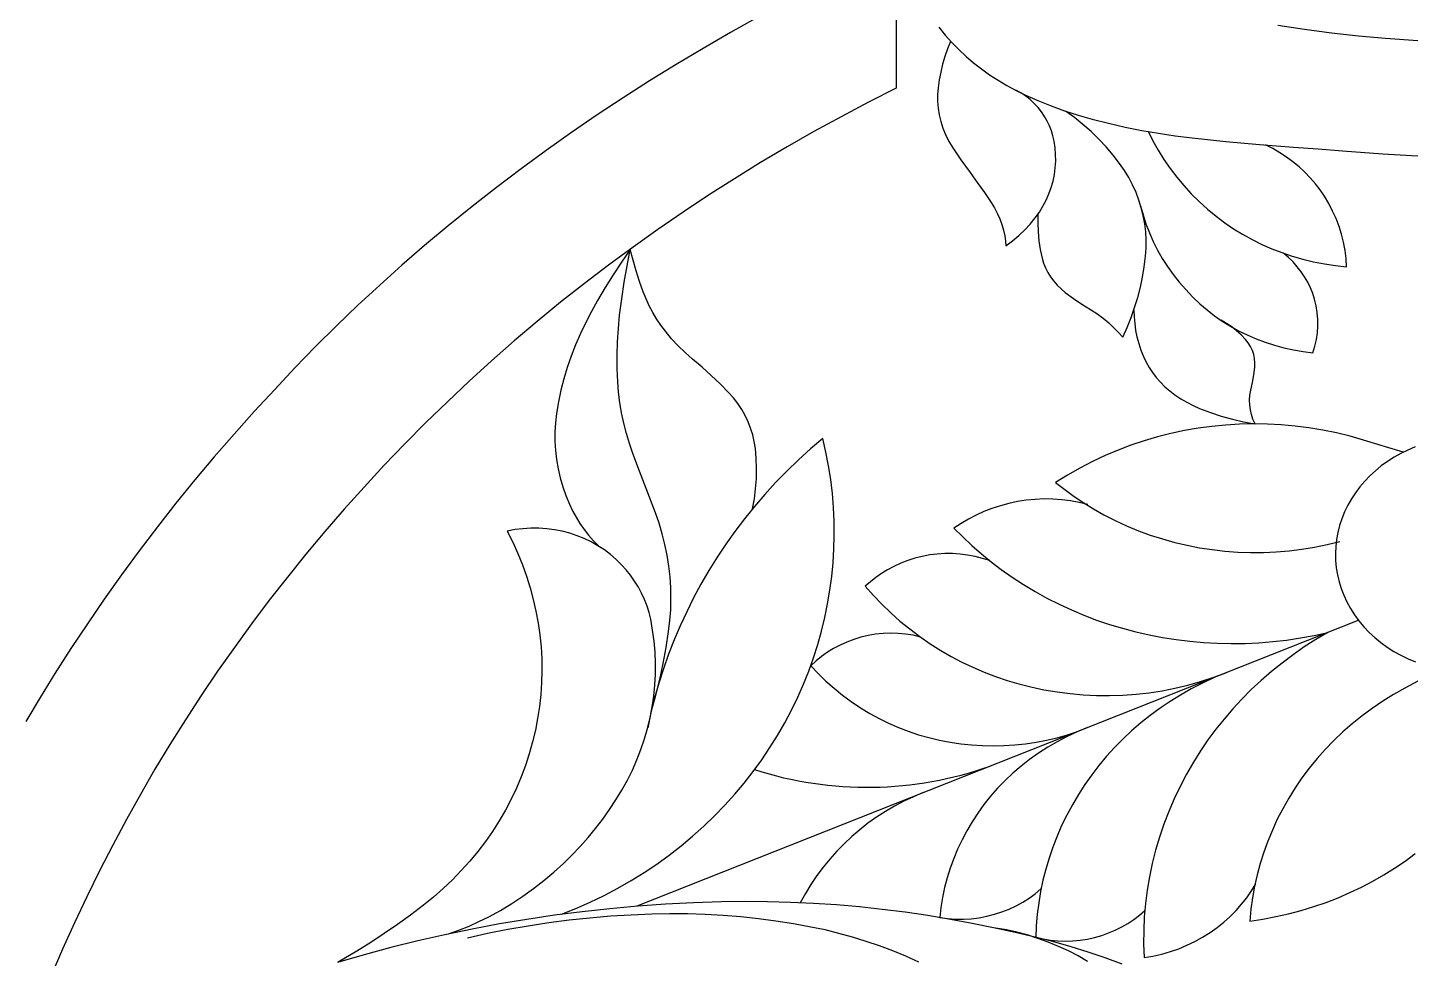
# Model space of a CAD drawing. Header units: millimetres. Extents: x 5940 to 9066, y 1327 to 3250.
# Drawn here: x 7617.4 to 7817.3, y 2418.8 to 2553.3 of the extents above; entities that cross this region are included whole.
import ezdxf

# ---------------------------------------------------------------- set-up
doc = ezdxf.new("R2010")
doc.units = ezdxf.units.MM
doc.layers.add('Default Layer', color=7, linetype='Continuous', lineweight=30)

msp = doc.modelspace()

# ---------------------------------------------------------------- linework, layer by layer
at = {"layer": 'Default Layer', "color": 18, "lineweight": 30, "true_color": 0x000000}
for points in [[(7743, 2834.91), (7743, 2544.54), (7743, 2544.54), (7738.99, 2542.51), (7735.02, 2540.42), (7731.1, 2538.27), (7727.22, 2536.06), (7723.39, 2533.79), (7719.6, 2531.46), (7715.86, 2529.08), (7712.17, 2526.64), (7708.53, 2524.14), (7704.94, 2521.59), (7701.4, 2518.98), (7697.91, 2516.32), (7694.47, 2513.61), (7691.09, 2510.84), (7687.76, 2508.02), (7684.49, 2505.14), (7681.27, 2502.22), (7678.11, 2499.24), (7675.01, 2496.22), (7675.01, 2496.22), (7671.96, 2493.15), (7668.98, 2490.04), (7666.06, 2486.89), (7663.19, 2483.7), (7660.39, 2480.46), (7657.65, 2477.19), (7654.97, 2473.88), (7652.35, 2470.54), (7649.8, 2467.15), (7647.31, 2463.73), (7644.88, 2460.27), (7642.52, 2456.78), (7640.22, 2453.26), (7637.99, 2449.7), (7635.82, 2446.11), (7633.72, 2442.48), (7631.69, 2438.83), (7629.72, 2435.14), (7627.82, 2431.43), (7627.82, 2431.43), (7625.97, 2427.68), (7624.19, 2423.91), (7622.48, 2420.11), (7620.84, 2416.29)], [(7723, 2554.8), (7719.02, 2552.59), (7715.09, 2550.31), (7711.19, 2547.99), (7707.34, 2545.6), (7703.54, 2543.17), (7699.78, 2540.68), (7696.06, 2538.14), (7692.4, 2535.54), (7688.78, 2532.89), (7685.21, 2530.19), (7681.69, 2527.44), (7678.22, 2524.64), (7674.8, 2521.79), (7674.8, 2521.79), (7671.53, 2518.97), (7668.32, 2516.1), (7665.17, 2513.18), (7662.07, 2510.21), (7659.04, 2507.2), (7656.07, 2504.13), (7653.16, 2501.02), (7653.16, 2501.02), (7650.18, 2497.8), (7647.27, 2494.55), (7644.41, 2491.25), (7641.61, 2487.92), (7638.86, 2484.55), (7636.18, 2481.14), (7633.56, 2477.69), (7631, 2474.21), (7628.5, 2470.7), (7626.06, 2467.15), (7623.68, 2463.57), (7621.36, 2459.96), (7621.36, 2459.96), (7619.23, 2456.5), (7617.16, 2453)], [(7749.15, 2553.35), (7750.05, 2552.24), (7751.01, 2551.16), (7752.03, 2550.13), (7753.09, 2549.13), (7753.09, 2549.13), (7754.19, 2548.21), (7755.33, 2547.33), (7756.5, 2546.5), (7757.72, 2545.71), (7758.97, 2544.96), (7760.26, 2544.26), (7761.58, 2543.61), (7761.58, 2543.61), (7763.46, 2542.77), (7765.38, 2541.99), (7767.34, 2541.28), (7769.32, 2540.64), (7771.33, 2540.07), (7771.33, 2540.07), (7773.7, 2539.48), (7776.08, 2538.94), (7778.48, 2538.46), (7780.9, 2538.04), (7783.32, 2537.68), (7785.76, 2537.38), (7785.76, 2537.38), (7790.64, 2536.87), (7795.53, 2536.43), (7800.43, 2536.05), (7800.43, 2536.05), (7803.98, 2535.79), (7807.52, 2535.52), (7807.52, 2535.52), (7813.33, 2535.08), (7819.16, 2534.71)], [(7818.42, 2551.38), (7813.72, 2551.73), (7813.72, 2551.73), (7809.81, 2552.09), (7805.92, 2552.52), (7802.03, 2553.02), (7798.15, 2553.6)], [(7750.85, 2551.31), (7750.41, 2550.23), (7750.02, 2549.12), (7749.69, 2548.01), (7749.42, 2546.88), (7749.2, 2545.74), (7749.04, 2544.6), (7749.04, 2544.6), (7748.97, 2543.61), (7748.97, 2542.63), (7749.05, 2541.65), (7749.21, 2540.68), (7749.44, 2539.72), (7749.74, 2538.77), (7750.12, 2537.85), (7750.57, 2536.95), (7751.09, 2536.07), (7751.09, 2536.07), (7752.35, 2534.21), (7753.67, 2532.37), (7753.67, 2532.37), (7754.72, 2530.94), (7755.74, 2529.48), (7756.73, 2528.02), (7756.73, 2528.02), (7757.2, 2527.26), (7757.61, 2526.48), (7757.97, 2525.68), (7758.27, 2524.87), (7758.52, 2524.04), (7758.71, 2523.19), (7758.71, 2523.19), (7758.81, 2522.49), (7758.85, 2521.78), (7758.85, 2521.78), (7759.81, 2522.49), (7760.72, 2523.25), (7761.57, 2524.06), (7762.37, 2524.92), (7763.1, 2525.82), (7763.1, 2525.82), (7763.69, 2526.64), (7764.21, 2527.5), (7764.67, 2528.38), (7765.07, 2529.28), (7765.4, 2530.2), (7765.66, 2531.13), (7765.86, 2532.08), (7765.99, 2533.03), (7766.05, 2534), (7766.04, 2534.96), (7765.96, 2535.93), (7765.81, 2536.9), (7765.81, 2536.9), (7765.64, 2537.65), (7765.42, 2538.38), (7765.14, 2539.1), (7764.81, 2539.8), (7764.42, 2540.48), (7763.99, 2541.13), (7763.99, 2541.13), (7763.5, 2541.76), (7762.95, 2542.35), (7762.36, 2542.9), (7761.71, 2543.4), (7761.02, 2543.86), (7760.29, 2544.27)], [(7763.49, 2526.36), (7763.45, 2525.07), (7763.5, 2523.79), (7763.62, 2522.5), (7763.82, 2521.23), (7764.1, 2519.96), (7764.1, 2519.96), (7764.31, 2519.25), (7764.59, 2518.57), (7764.92, 2517.9), (7765.31, 2517.27), (7765.76, 2516.66), (7766.27, 2516.08), (7766.82, 2515.54), (7767.42, 2515.04), (7767.42, 2515.04), (7768.6, 2514.17), (7769.82, 2513.35), (7771.08, 2512.57), (7771.08, 2512.57), (7772.01, 2511.98), (7772.9, 2511.33), (7773.74, 2510.63), (7774.52, 2509.88), (7774.52, 2509.88), (7775.14, 2509.22), (7775.75, 2508.55), (7775.75, 2508.55), (7776.38, 2509.96), (7776.96, 2511.39), (7777.46, 2512.83), (7777.91, 2514.29), (7778.29, 2515.77), (7778.61, 2517.25), (7778.86, 2518.75), (7779.04, 2520.26), (7779.04, 2520.26), (7779.12, 2521.43), (7779.13, 2522.61), (7779.06, 2523.78), (7778.92, 2524.94), (7778.71, 2526.1), (7778.43, 2527.24), (7778.08, 2528.36), (7777.66, 2529.47), (7777.17, 2530.56), (7776.61, 2531.62), (7775.98, 2532.66), (7775.29, 2533.67), (7775.29, 2533.67), (7774.35, 2534.89), (7773.35, 2536.07), (7772.29, 2537.2), (7771.17, 2538.28), (7769.99, 2539.32), (7768.75, 2540.31), (7767.46, 2541.24)], [(7779.41, 2538.32), (7780.1, 2536.93), (7780.86, 2535.57), (7781.69, 2534.24), (7782.58, 2532.95), (7783.54, 2531.69), (7784.56, 2530.47), (7785.65, 2529.3), (7786.79, 2528.17), (7787.99, 2527.08), (7789.24, 2526.04), (7789.24, 2526.04), (7790.48, 2525.11), (7791.76, 2524.24), (7793.08, 2523.43), (7794.44, 2522.67), (7795.84, 2521.98), (7797.28, 2521.35), (7798.75, 2520.78), (7800.25, 2520.28), (7801.77, 2519.84), (7803.32, 2519.46), (7804.9, 2519.15), (7806.49, 2518.91), (7808.1, 2518.74), (7808.1, 2518.74), (7808.03, 2519.93), (7807.88, 2521.11), (7807.66, 2522.28), (7807.37, 2523.44), (7807.01, 2524.58), (7806.59, 2525.7), (7806.09, 2526.8), (7805.53, 2527.88), (7804.9, 2528.93), (7804.9, 2528.93), (7804.27, 2529.85), (7803.59, 2530.74), (7802.85, 2531.59), (7802.06, 2532.41), (7801.23, 2533.18), (7800.34, 2533.91), (7799.41, 2534.59), (7798.44, 2535.23), (7797.42, 2535.82), (7796.37, 2536.36)], [(7778.33, 2527.57), (7778.68, 2526.24), (7779.1, 2524.93), (7779.59, 2523.65), (7780.14, 2522.38), (7780.77, 2521.15), (7781.46, 2519.94), (7782.21, 2518.76), (7783.02, 2517.61), (7783.9, 2516.5), (7784.84, 2515.43), (7785.84, 2514.39), (7786.89, 2513.39), (7786.89, 2513.39), (7787.93, 2512.51), (7789.01, 2511.67), (7790.13, 2510.9), (7791.3, 2510.17), (7792.5, 2509.5), (7793.74, 2508.89), (7795.02, 2508.34), (7796.33, 2507.85), (7797.66, 2507.41), (7799.03, 2507.04), (7800.41, 2506.73), (7801.82, 2506.48), (7803.24, 2506.3), (7803.24, 2506.3), (7803.53, 2507.25), (7803.74, 2508.21), (7803.88, 2509.18), (7803.95, 2510.15), (7803.94, 2511.13), (7803.86, 2512.11), (7803.7, 2513.08), (7803.47, 2514.04), (7803.47, 2514.04), (7803.21, 2514.88), (7802.88, 2515.71), (7802.49, 2516.51), (7802.04, 2517.29), (7801.54, 2518.03), (7800.98, 2518.75), (7800.37, 2519.44), (7799.71, 2520.09), (7799, 2520.7)], [(7707.61, 2454.56), (7708.24, 2456.82), (7708.81, 2459.1), (7709.31, 2461.39), (7709.73, 2463.7), (7710.09, 2466.01), (7710.09, 2466.01), (7710.27, 2467.59), (7710.39, 2469.17), (7710.42, 2470.75), (7710.39, 2472.33), (7710.29, 2473.91), (7710.11, 2475.48), (7709.87, 2477.04), (7709.55, 2478.6), (7709.16, 2480.14), (7708.71, 2481.67), (7708.18, 2483.19), (7708.18, 2483.19), (7706.85, 2486.67), (7706.85, 2486.67), (7705.87, 2489.2), (7704.92, 2491.74), (7704.92, 2491.74), (7704.42, 2493.19), (7703.99, 2494.65), (7703.61, 2496.12), (7703.3, 2497.61), (7703.05, 2499.1), (7702.86, 2500.6), (7702.73, 2502.11), (7702.73, 2502.11), (7702.65, 2504.03), (7702.63, 2505.96), (7702.69, 2507.88), (7702.82, 2509.8), (7703.01, 2511.72), (7703.01, 2511.72), (7703.32, 2514.11), (7703.68, 2516.49), (7704.09, 2518.86), (7704.55, 2521.23), (7704.55, 2521.23), (7703.3, 2519.42), (7702.09, 2517.58), (7700.93, 2515.72), (7699.81, 2513.84), (7699.81, 2513.84), (7698.94, 2512.27), (7698.13, 2510.69), (7697.36, 2509.08), (7696.65, 2507.45), (7696, 2505.81), (7696, 2505.81), (7695.42, 2504.19), (7694.92, 2502.55), (7694.5, 2500.89), (7694.15, 2499.22), (7693.88, 2497.54), (7693.88, 2497.54), (7693.73, 2496.2), (7693.66, 2494.87), (7693.66, 2493.53), (7693.74, 2492.2), (7693.89, 2490.87), (7694.12, 2489.55), (7694.42, 2488.24), (7694.79, 2486.95), (7695.23, 2485.67), (7695.75, 2484.41), (7695.75, 2484.41), (7696.2, 2483.46), (7696.7, 2482.54), (7697.26, 2481.64), (7697.87, 2480.77), (7698.53, 2479.92), (7699.23, 2479.11), (7699.99, 2478.33)], [(7722.23, 2483.73), (7722.49, 2485.18), (7722.67, 2486.63), (7722.78, 2488.1), (7722.8, 2489.56), (7722.75, 2491.02), (7722.63, 2492.49), (7722.63, 2492.49), (7722.47, 2493.47), (7722.25, 2494.44), (7721.95, 2495.39), (7721.59, 2496.32), (7721.15, 2497.23), (7720.65, 2498.11), (7720.08, 2498.96), (7719.45, 2499.78), (7718.75, 2500.56), (7718.75, 2500.56), (7717.52, 2501.82), (7716.24, 2503.04), (7714.92, 2504.24), (7713.56, 2505.39), (7713.56, 2505.39), (7712.48, 2506.33), (7711.47, 2507.31), (7710.52, 2508.34), (7709.63, 2509.41), (7709.63, 2509.41), (7708.96, 2510.3), (7708.35, 2511.21), (7707.79, 2512.15), (7707.28, 2513.11), (7706.82, 2514.1), (7706.42, 2515.1), (7706.42, 2515.1), (7705.88, 2516.61), (7705.39, 2518.14), (7704.95, 2519.68), (7704.55, 2521.23)], [(7777.37, 2512.49), (7777.39, 2511.51), (7777.47, 2510.53), (7777.6, 2509.55), (7777.8, 2508.59), (7778.05, 2507.63), (7778.36, 2506.69), (7778.73, 2505.76), (7778.73, 2505.76), (7779.11, 2504.96), (7779.55, 2504.18), (7780.05, 2503.44), (7780.59, 2502.72), (7781.2, 2502.04), (7781.85, 2501.39), (7782.55, 2500.79), (7783.29, 2500.22), (7783.29, 2500.22), (7784.13, 2499.66), (7785.01, 2499.15), (7785.92, 2498.68), (7786.86, 2498.26), (7786.86, 2498.26), (7788.41, 2497.67), (7789.99, 2497.15), (7791.59, 2496.7), (7793.22, 2496.33), (7794.87, 2496.03), (7794.87, 2496.03), (7794.57, 2496.69), (7794.35, 2497.38), (7794.19, 2498.07), (7794.1, 2498.78), (7794.08, 2499.48), (7794.14, 2500.19), (7794.26, 2500.9), (7794.26, 2500.9), (7794.49, 2502.01), (7794.68, 2503.13), (7794.83, 2504.25), (7794.83, 2504.25), (7794.86, 2504.86), (7794.81, 2505.47), (7794.68, 2506.07), (7794.49, 2506.65), (7794.22, 2507.22), (7793.88, 2507.75), (7793.48, 2508.25), (7793.48, 2508.25), (7792.86, 2508.89), (7792.2, 2509.49), (7791.49, 2510.05), (7790.74, 2510.56), (7789.95, 2511.03)], [(7816.29, 2491.93), (7810.55, 2493.69), (7810.55, 2493.69), (7808.6, 2494.24), (7806.64, 2494.72), (7804.66, 2495.13), (7802.67, 2495.46), (7800.66, 2495.71), (7798.66, 2495.89), (7796.65, 2495.99), (7794.64, 2496.02), (7792.63, 2495.98), (7790.62, 2495.85), (7788.62, 2495.66), (7786.63, 2495.39), (7784.66, 2495.05), (7782.7, 2494.63), (7780.75, 2494.14), (7778.83, 2493.58), (7776.93, 2492.94), (7775.06, 2492.23), (7773.22, 2491.45), (7773.22, 2491.45), (7771.36, 2490.57), (7769.54, 2489.63), (7767.76, 2488.62), (7766.04, 2487.56), (7766.04, 2487.56), (7767.35, 2486.53), (7768.7, 2485.55), (7770.1, 2484.62), (7771.53, 2483.74), (7773.01, 2482.9), (7773.01, 2482.9), (7774.64, 2482.06), (7776.3, 2481.29), (7778, 2480.59), (7779.73, 2479.96), (7781.48, 2479.4), (7783.25, 2478.9), (7785.04, 2478.48), (7786.85, 2478.13), (7788.68, 2477.85), (7790.52, 2477.64), (7792.36, 2477.51), (7794.22, 2477.44), (7796.07, 2477.45), (7797.93, 2477.53), (7799.78, 2477.69), (7801.63, 2477.92), (7803.48, 2478.22), (7805.31, 2478.59), (7807.13, 2479.04)], [(7694.58, 2425.16), (7696.68, 2426), (7698.74, 2426.91), (7700.75, 2427.88), (7702.73, 2428.92), (7704.66, 2430.02), (7706.54, 2431.19), (7708.37, 2432.41), (7710.15, 2433.69), (7711.88, 2435.03), (7713.55, 2436.43), (7713.55, 2436.43), (7715.17, 2437.88), (7716.72, 2439.37), (7718.22, 2440.91), (7719.65, 2442.49), (7721.02, 2444.12), (7722.33, 2445.78), (7723.57, 2447.49), (7724.74, 2449.23), (7725.85, 2451), (7726.89, 2452.82), (7726.89, 2452.82), (7727.85, 2454.65), (7728.75, 2456.51), (7729.58, 2458.39), (7730.34, 2460.29), (7731.03, 2462.2), (7731.65, 2464.13), (7732.19, 2466.08), (7732.67, 2468.03), (7733.08, 2470), (7733.41, 2471.98), (7733.68, 2473.97), (7733.87, 2475.96), (7733.99, 2477.96), (7734.04, 2479.96), (7734.02, 2481.96), (7733.92, 2483.96), (7733.76, 2485.97), (7733.52, 2487.97), (7733.21, 2489.96), (7732.82, 2491.96), (7732.36, 2493.94), (7732.36, 2493.94), (7730.58, 2492.41), (7728.85, 2490.83), (7727.18, 2489.21), (7725.56, 2487.54), (7724, 2485.84), (7722.5, 2484.1), (7721.06, 2482.31), (7719.68, 2480.49), (7718.36, 2478.63), (7717.1, 2476.74), (7715.9, 2474.82), (7715.9, 2474.82), (7714.77, 2472.86), (7713.7, 2470.88), (7712.7, 2468.88), (7711.77, 2466.85), (7710.89, 2464.8), (7710.09, 2462.73), (7709.35, 2460.64), (7708.67, 2458.53), (7708.07, 2456.4), (7707.53, 2454.26), (7707.06, 2452.11)], [(7818.03, 2492.7), (7816.97, 2492.25), (7815.94, 2491.75), (7814.96, 2491.2), (7814.02, 2490.6), (7813.12, 2489.95), (7812.27, 2489.26), (7811.47, 2488.52), (7810.72, 2487.74), (7810.02, 2486.93), (7809.38, 2486.07), (7808.8, 2485.18), (7808.27, 2484.26), (7807.81, 2483.3), (7807.81, 2483.3), (7807.42, 2482.32), (7807.09, 2481.33), (7806.84, 2480.33), (7806.66, 2479.32), (7806.54, 2478.3), (7806.5, 2477.28), (7806.52, 2476.26), (7806.62, 2475.24), (7806.78, 2474.23), (7807.01, 2473.22), (7807.31, 2472.23), (7807.69, 2471.25), (7808.13, 2470.29), (7808.13, 2470.29), (7808.65, 2469.34), (7809.23, 2468.42), (7809.88, 2467.54), (7810.58, 2466.7), (7811.35, 2465.89), (7812.17, 2465.14), (7813.04, 2464.42), (7813.96, 2463.76), (7814.92, 2463.14), (7815.94, 2462.58), (7815.94, 2462.58), (7816.99, 2462.07), (7818.07, 2461.63)], [(7770.69, 2484.38), (7769.45, 2484.68), (7768.19, 2484.91), (7766.92, 2485.07), (7765.64, 2485.16), (7764.36, 2485.18), (7763.08, 2485.12), (7761.8, 2485), (7760.53, 2484.8), (7760.53, 2484.8), (7759.27, 2484.53), (7758.05, 2484.2), (7756.84, 2483.81), (7755.67, 2483.36), (7754.53, 2482.84), (7753.43, 2482.27), (7752.36, 2481.64), (7751.34, 2480.95), (7751.34, 2480.95), (7752.61, 2479.68), (7753.94, 2478.45), (7755.3, 2477.25), (7756.72, 2476.1), (7758.17, 2474.99), (7758.17, 2474.99), (7759.77, 2473.86), (7761.41, 2472.79), (7763.08, 2471.79), (7764.79, 2470.84), (7766.54, 2469.96), (7768.32, 2469.13), (7770.13, 2468.38), (7771.96, 2467.68), (7773.83, 2467.05), (7775.72, 2466.48), (7777.63, 2465.97), (7779.55, 2465.53), (7781.5, 2465.16), (7783.46, 2464.85), (7785.44, 2464.6), (7787.42, 2464.43), (7789.41, 2464.32), (7791.41, 2464.27), (7793.42, 2464.3), (7795.42, 2464.39), (7797.43, 2464.55), (7799.43, 2464.78), (7801.43, 2465.08), (7803.42, 2465.45), (7805.41, 2465.89), (7805.41, 2465.89), (7803.68, 2464.86), (7801.99, 2463.78), (7800.36, 2462.64), (7798.77, 2461.46), (7797.24, 2460.22), (7795.76, 2458.94), (7794.33, 2457.62), (7792.96, 2456.25), (7791.65, 2454.83), (7790.39, 2453.37), (7789.19, 2451.88), (7788.06, 2450.34), (7786.99, 2448.76), (7785.98, 2447.15), (7785.98, 2447.15), (7784.97, 2445.4), (7784.04, 2443.62), (7783.18, 2441.82), (7782.4, 2439.99), (7781.69, 2438.15), (7781.06, 2436.28), (7780.5, 2434.4), (7780.02, 2432.5), (7779.61, 2430.58), (7779.29, 2428.65), (7779.04, 2426.72), (7778.86, 2424.77), (7778.77, 2422.82), (7778.76, 2420.86), (7778.82, 2418.9), (7778.82, 2418.9), (7780.11, 2419.11), (7781.38, 2419.4), (7782.63, 2419.75), (7783.84, 2420.17), (7785.03, 2420.66), (7786.18, 2421.21), (7787.29, 2421.82), (7788.36, 2422.5), (7788.36, 2422.5), (7789.37, 2423.23), (7790.34, 2424), (7791.26, 2424.82), (7792.12, 2425.68), (7792.93, 2426.59), (7793.67, 2427.53), (7794.36, 2428.52), (7794.99, 2429.53)], [(7678.27, 2422.31), (7679.76, 2422.84), (7681.23, 2423.44), (7682.67, 2424.08), (7684.08, 2424.79), (7684.08, 2424.79), (7685.77, 2425.71), (7687.42, 2426.7), (7689.01, 2427.75), (7690.56, 2428.85), (7692.05, 2430.01), (7693.49, 2431.22), (7694.88, 2432.48), (7694.88, 2432.48), (7696.11, 2433.7), (7697.3, 2434.95), (7698.44, 2436.23), (7699.52, 2437.55), (7700.56, 2438.9), (7701.55, 2440.28), (7702.48, 2441.68), (7702.48, 2441.68), (7703.34, 2443.09), (7704.13, 2444.53), (7704.85, 2445.99), (7705.51, 2447.47), (7706.09, 2448.97), (7706.6, 2450.49), (7707.04, 2452.02), (7707.41, 2453.57), (7707.71, 2455.13), (7707.94, 2456.69), (7708.1, 2458.27), (7708.18, 2459.85), (7708.19, 2461.44), (7708.13, 2463.02), (7707.99, 2464.61), (7707.78, 2466.2), (7707.5, 2467.78), (7707.5, 2467.78), (7707.27, 2468.75), (7706.97, 2469.7), (7706.61, 2470.64), (7706.19, 2471.55), (7705.72, 2472.44), (7705.18, 2473.3), (7704.59, 2474.14), (7703.94, 2474.94), (7703.24, 2475.71), (7702.49, 2476.45), (7701.68, 2477.14), (7701.68, 2477.14), (7700.8, 2477.81), (7699.87, 2478.42), (7698.9, 2478.97), (7697.9, 2479.45), (7696.86, 2479.87), (7695.79, 2480.22), (7694.7, 2480.51), (7693.59, 2480.72), (7692.46, 2480.87), (7691.32, 2480.94), (7690.18, 2480.95), (7689.03, 2480.88), (7687.88, 2480.74), (7686.74, 2480.53), (7686.74, 2480.53), (7687.55, 2478.93), (7688.28, 2477.3), (7688.95, 2475.66), (7689.55, 2474), (7690.07, 2472.33), (7690.53, 2470.64), (7690.91, 2468.95), (7691.23, 2467.24), (7691.47, 2465.52), (7691.64, 2463.8), (7691.74, 2462.08), (7691.76, 2460.35), (7691.72, 2458.63), (7691.6, 2456.9), (7691.41, 2455.18), (7691.15, 2453.46), (7690.82, 2451.75), (7690.42, 2450.05), (7689.94, 2448.35), (7689.39, 2446.67), (7688.77, 2445), (7688.77, 2445), (7688.08, 2443.37), (7687.32, 2441.76), (7686.49, 2440.18), (7685.59, 2438.64), (7684.63, 2437.13), (7683.6, 2435.65), (7682.5, 2434.21), (7681.34, 2432.81), (7680.12, 2431.45), (7678.84, 2430.13), (7677.5, 2428.86), (7676.1, 2427.63), (7674.64, 2426.44), (7674.64, 2426.44), (7672.79, 2425.04), (7670.91, 2423.67), (7668.98, 2422.35), (7667.02, 2421.07), (7665.02, 2419.83), (7665.02, 2419.83), (7662.31, 2418.23)], [(7756.52, 2476.26), (7755.47, 2476.59), (7754.4, 2476.87), (7753.31, 2477.07), (7752.22, 2477.2), (7751.12, 2477.27), (7750.02, 2477.27), (7748.93, 2477.21), (7747.84, 2477.08), (7746.76, 2476.88), (7745.7, 2476.62), (7744.66, 2476.29), (7743.64, 2475.89), (7742.64, 2475.43), (7742.64, 2475.43), (7741.74, 2474.94), (7740.88, 2474.41), (7740.05, 2473.83), (7739.26, 2473.21), (7738.52, 2472.55), (7738.52, 2472.55), (7739.69, 2471.23), (7740.91, 2469.95), (7742.2, 2468.71), (7743.54, 2467.52), (7744.94, 2466.39), (7746.39, 2465.3), (7747.88, 2464.26), (7749.43, 2463.28), (7749.43, 2463.28), (7750.94, 2462.41), (7752.49, 2461.6), (7754.07, 2460.84), (7755.69, 2460.15), (7757.35, 2459.52), (7759.03, 2458.95), (7760.74, 2458.45), (7762.47, 2458.01), (7762.47, 2458.01), (7764.35, 2457.61), (7766.24, 2457.29), (7768.13, 2457.05), (7770.04, 2456.88), (7771.94, 2456.78), (7773.85, 2456.77), (7775.76, 2456.83), (7777.66, 2456.96), (7779.55, 2457.17), (7781.43, 2457.46), (7783.29, 2457.82), (7785.14, 2458.26), (7786.97, 2458.77), (7788.77, 2459.35), (7790.55, 2460.01), (7790.55, 2460.01), (7788.88, 2459.3), (7787.25, 2458.53), (7785.65, 2457.71), (7784.1, 2456.83), (7782.59, 2455.9), (7781.13, 2454.92), (7779.71, 2453.88), (7778.35, 2452.8), (7777.03, 2451.66), (7775.76, 2450.48), (7774.55, 2449.26), (7773.4, 2447.98), (7772.3, 2446.67), (7771.26, 2445.32), (7771.26, 2445.32), (7770.27, 2443.9), (7769.33, 2442.45), (7768.46, 2440.98), (7767.66, 2439.48), (7766.91, 2437.96), (7766.24, 2436.42), (7765.63, 2434.85), (7765.09, 2433.27), (7764.61, 2431.67), (7764.2, 2430.06), (7763.86, 2428.43), (7763.59, 2426.79), (7763.38, 2425.14), (7763.25, 2423.48), (7763.19, 2421.81), (7763.19, 2421.81), (7763.19, 2421.81), (7763.19, 2421.81), (7764.23, 2421.58), (7765.29, 2421.41), (7766.36, 2421.31), (7767.43, 2421.28), (7768.5, 2421.31), (7769.57, 2421.4), (7770.63, 2421.57), (7771.67, 2421.8), (7771.67, 2421.8), (7772.7, 2422.09), (7773.7, 2422.44), (7774.66, 2422.85), (7775.6, 2423.31), (7776.49, 2423.83), (7777.35, 2424.4), (7778.16, 2425.02), (7778.92, 2425.68)], [(7809.88, 2467.66), (7757.68, 2446.99), (7757.68, 2446.99), (7705.48, 2426.32)], [(7746.48, 2465.22), (7745.42, 2465.47), (7744.35, 2465.65), (7743.26, 2465.75), (7742.18, 2465.79), (7741.09, 2465.75), (7740.01, 2465.64), (7738.94, 2465.46), (7737.88, 2465.2), (7737.88, 2465.2), (7736.85, 2464.88), (7735.85, 2464.5), (7734.88, 2464.06), (7733.95, 2463.57), (7733.06, 2463.02), (7732.21, 2462.42), (7731.42, 2461.76), (7730.67, 2461.06), (7730.67, 2461.06), (7731.72, 2459.93), (7732.83, 2458.84), (7734, 2457.81), (7735.22, 2456.82), (7736.49, 2455.88), (7737.81, 2454.99), (7739.18, 2454.16), (7739.18, 2454.16), (7740.52, 2453.43), (7741.89, 2452.75), (7743.3, 2452.14), (7744.74, 2451.59), (7746.22, 2451.1), (7747.71, 2450.68), (7749.23, 2450.32), (7749.23, 2450.32), (7750.78, 2450.02), (7752.33, 2449.79), (7753.88, 2449.62), (7755.45, 2449.52), (7757.01, 2449.49), (7758.57, 2449.52), (7760.12, 2449.62), (7761.67, 2449.79), (7763.21, 2450.02), (7764.74, 2450.31), (7766.25, 2450.67), (7767.74, 2451.09), (7769.21, 2451.58), (7770.66, 2452.13), (7770.66, 2452.13), (7769.16, 2451.51), (7767.69, 2450.82), (7766.27, 2450.08), (7764.89, 2449.28), (7763.56, 2448.42), (7762.27, 2447.51), (7761.04, 2446.55), (7759.85, 2445.54), (7758.73, 2444.47), (7757.65, 2443.36), (7756.64, 2442.21), (7755.68, 2441), (7755.68, 2441), (7754.8, 2439.77), (7753.97, 2438.51), (7753.21, 2437.22), (7752.51, 2435.9), (7751.87, 2434.56), (7751.3, 2433.2), (7750.8, 2431.82), (7750.36, 2430.42), (7749.99, 2429), (7749.69, 2427.57), (7749.46, 2426.13), (7749.3, 2424.68), (7749.3, 2424.68), (7750.43, 2424.53), (7751.57, 2424.45), (7752.71, 2424.45), (7753.85, 2424.51), (7754.98, 2424.65), (7756.09, 2424.86), (7757.19, 2425.14), (7757.19, 2425.14), (7758.27, 2425.49), (7759.31, 2425.9), (7760.32, 2426.37), (7761.29, 2426.9), (7762.21, 2427.48), (7763.09, 2428.12), (7763.92, 2428.81)], [(7821.61, 2460.58), (7816.52, 2457.83), (7816.52, 2457.83), (7814.9, 2456.91), (7813.33, 2455.93), (7811.81, 2454.9), (7810.34, 2453.82), (7808.92, 2452.68), (7807.56, 2451.5), (7806.26, 2450.26), (7805.01, 2448.98), (7803.83, 2447.65), (7802.71, 2446.28), (7801.65, 2444.87), (7800.66, 2443.41), (7800.66, 2443.41), (7799.74, 2441.92), (7798.88, 2440.41), (7798.09, 2438.87), (7797.37, 2437.31), (7796.72, 2435.72), (7796.13, 2434.12), (7795.62, 2432.5), (7795.18, 2430.86), (7794.8, 2429.2), (7794.5, 2427.53), (7794.27, 2425.86), (7794.11, 2424.17), (7794.11, 2424.17), (7796.01, 2424.45), (7797.88, 2424.8), (7799.73, 2425.22), (7801.55, 2425.71), (7803.35, 2426.25), (7805.13, 2426.86), (7806.87, 2427.54), (7808.58, 2428.27), (7810.25, 2429.07), (7811.89, 2429.92), (7813.49, 2430.84), (7815.05, 2431.81), (7816.57, 2432.84), (7818.04, 2433.93)], [(7775.64, 2417.95), (7773.21, 2418.83), (7770.76, 2419.66), (7768.28, 2420.44), (7765.78, 2421.15), (7763.26, 2421.79), (7763.26, 2421.79), (7760.17, 2422.52), (7757.07, 2423.2), (7753.96, 2423.83), (7750.83, 2424.41), (7750.83, 2424.41), (7747.56, 2424.96), (7744.27, 2425.44), (7740.98, 2425.85), (7737.68, 2426.2), (7734.37, 2426.49), (7731.05, 2426.71), (7727.73, 2426.86), (7724.4, 2426.95), (7721.07, 2426.98), (7717.75, 2426.93), (7717.75, 2426.93), (7713.7, 2426.8), (7709.65, 2426.59), (7705.62, 2426.31), (7701.6, 2425.95), (7697.58, 2425.51), (7693.58, 2425), (7689.6, 2424.41), (7685.63, 2423.74), (7681.67, 2423), (7677.74, 2422.19), (7673.82, 2421.3), (7669.93, 2420.33), (7666.05, 2419.29), (7662.2, 2418.18)], [(7746.24, 2418.23), (7744.38, 2419.07), (7742.5, 2419.85), (7740.59, 2420.57), (7738.65, 2421.23), (7736.69, 2421.84), (7734.71, 2422.39), (7732.7, 2422.88), (7730.67, 2423.3), (7730.67, 2423.3), (7728.15, 2423.76), (7725.61, 2424.16), (7723.07, 2424.49), (7720.52, 2424.76), (7717.96, 2424.97), (7715.39, 2425.11), (7712.82, 2425.19), (7710.25, 2425.21), (7707.68, 2425.16), (7707.68, 2425.16), (7704.68, 2425.04), (7701.68, 2424.85), (7698.7, 2424.6), (7695.72, 2424.28), (7692.75, 2423.89), (7689.8, 2423.44), (7686.85, 2422.93), (7683.92, 2422.35), (7681.01, 2421.7)], [(7770.67, 2418.34), (7769.3, 2419.12), (7767.89, 2419.84), (7766.44, 2420.5), (7764.96, 2421.11), (7763.45, 2421.66), (7761.91, 2422.15), (7761.91, 2422.15), (7760.43, 2422.55), (7758.92, 2422.88), (7757.4, 2423.14)]]:
    msp.add_lwpolyline(points, dxfattribs=at)
for centre, radius, start, end in [((7738.8, 2496.67), 53.17, 252.1762, 289.5066), ((7759.09, 2411.22), 33.78, 111.149, 152.5242)]:
    msp.add_arc(centre, radius, start, end, dxfattribs=at)

doc.saveas('drawing.dxf')
